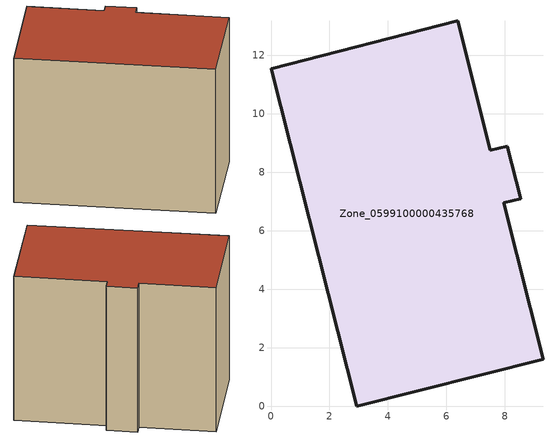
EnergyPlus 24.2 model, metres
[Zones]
Zone_0599100000435768
 floor ground (C_G): 2.94,0 0,11.55 6.4,13.18 7.51,8.75 8.09,8.9 8.55,7.1 7.96,6.95 9.31,1.6 z0
 wall outside (C_F): 8.55,7.1 8.09,8.9 7.51,8.75 6.4,13.18 0,11.55 2.94,0 9.31,1.6 7.96,6.95 8.55,7.1 z0:9.51
 roof outside (C_R): 0,11.55 2.94,0 9.31,1.6 7.96,6.95 8.55,7.1 8.09,8.9 7.51,8.75 6.4,13.18 z9.51
[BUILDING]
Pand.0599100000435768: North Axis=0; Terrain=City; Loads Convergence Tolerance Value=0.04; Temperature Convergence Tolerance Value=0.4; Solar Distribution=FullExterior; Maximum Number of Warmup Days=25; Minimum Number of Warmup Days=1
[Site:Location]
Rotterdam.The.Hague.AP_ZH_NLD Design_Conditions: Latitude=51.96; Longitude=4.45; Time Zone=1; Elevation=-4.5
[SITE:GROUNDTEMPERATURE:BUILDINGSURFACE]
18, 18, 18, 18, 18, 18, 18, 18, 18, 18, 18, 18
[MATERIAL] Thermal Absorptance=0.9; Solar Absorptance=0.7; Visible Absorptance=0.7
Name | Roughness | Thickness | Conductivity | Density | Specific Heat
G.TC.2006-2014 | MediumSmooth | 0.15 | 0.06 | 540 | 1210
F.TC.2006-2014 | Rough | 0.3 | 0.12 | 1920 | 840
R.TC.2006-2014 | MediumRough | 0.2 | 0.08 | 1500 | 1000
[CONSTRUCTION]
C_G: G.TC.2006-2014
C_F: F.TC.2006-2014
C_R: R.TC.2006-2014
[ZONE]
Zone_0599100000435768: Type=1; Multiplier=1; Ceiling Height=Autocalculate; Volume=Autocalculate; Floor Area=autocalculate; Part of Total Floor Area=Yes
[ZONEINFILTRATION:DESIGNFLOWRATE]
Infil_Zone_0599100000435768: Zone or ZoneList or Space or SpaceList=Zone_0599100000435768; Schedule=AlwaysOn; Design Flow Rate Calculation Method=Flow/Area; Flow Rate per Floor Area=0.0015; Constant Term Coefficient=1; Temperature Term Coefficient=0; Velocity Term Coefficient=0; Velocity Squared Term Coefficient=0
[HVACTEMPLATE:ZONE:IDEALLOADSAIRSYSTEM]
Zone_0599100000435768: Maximum Heating Supply Air Temperature=50; Minimum Cooling Supply Air Temperature=13; Maximum Heating Supply Air Humidity Ratio=0.0156; Minimum Cooling Supply Air Humidity Ratio=0.0077; Heating Limit=NoLimit; Cooling Limit=NoLimit; Dehumidification Control Type=ConstantSensibleHeatRatio; Cooling Sensible Heat Ratio=0.7; Dehumidification Setpoint=60; Humidification Control Type=None; Humidification Setpoint=30; Outdoor Air Method=None; Outdoor Air Flow Rate per Person=0.00944; Outdoor Air Flow Rate per Zone Floor Area=0; Outdoor Air Flow Rate per Zone=0; Demand Controlled Ventilation Type=None; Outdoor Air Economizer Type=NoEconomizer; Heat Recovery Type=None; Sensible Heat Recovery Effectiveness=0.7; Latent Heat Recovery Effectiveness=0.65
[ZONECONTROL:THERMOSTAT]
ThermostatControl_Zone_0599100000435768: Zone or ZoneList=Zone_0599100000435768; Control Type Schedule=DualSetpointControlType; Control 1=Thermostat_Zone_0599100000435768; Temperature Difference Between Cutout And Setpoint=0
[THERMOSTATSETPOINT:DUALSETPOINT]
Thermostat_Zone_0599100000435768: Heating Setpoint Temperature Schedule=HeatingSetpoint_Zone_0599100000435768; Cooling Setpoint Temperature Schedule=CoolingSetpoint_Zone_0599100000435768
[SCHEDULE:COMPACT]
HeatingSetpoint_Zone_0599100000435768: Through: 12/31, For: AllDays, Until: 24:00, 21
CoolingSetpoint_Zone_0599100000435768: Through: 12/31, For: AllDays, Until: 24:00, 24
DualSetpointControlType: Through: 12/31, For: AllDays, Until: 24:00, 4
AlwaysOn: Through: 12/31, For: AllDays, Until: 24:00, 1
